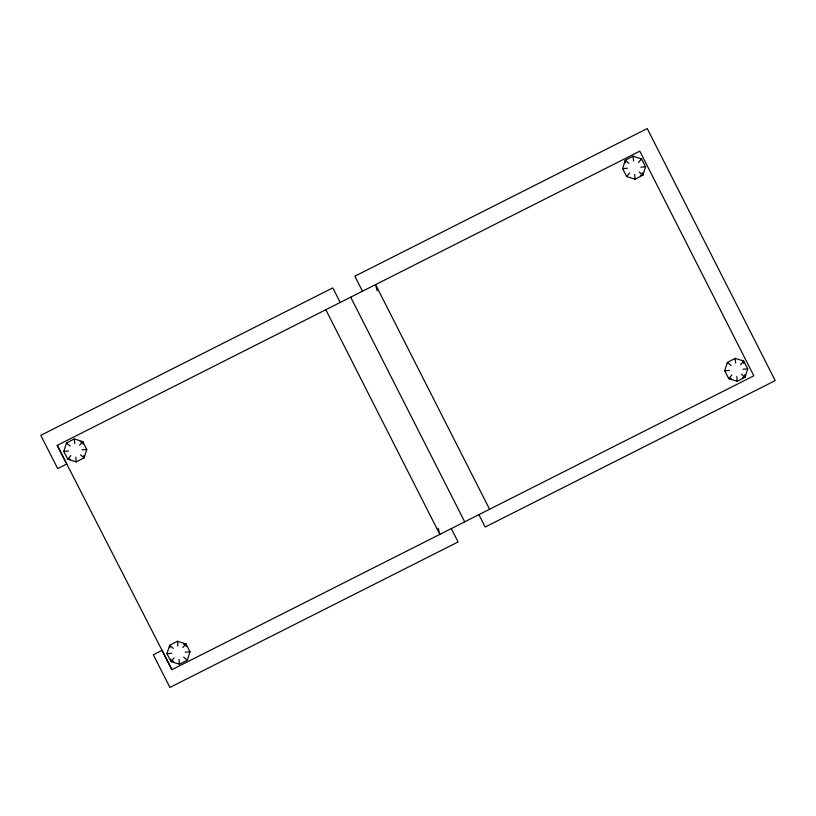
<?xml version="1.0" encoding="UTF-8"?>
<svg xmlns="http://www.w3.org/2000/svg" width="816" height="816" viewBox="0 0 816 816"><rect width="100%" height="100%" fill="white"/><g stroke="black" fill="none" stroke-linecap="round" stroke-linejoin="round"><path stroke-width="1.22" d="M622.598 168.667L625.26 160.262L633.124 156.244L641.529 158.906L645.578 166.77L642.886 175.144L635.052 179.194L626.647 176.531L622.598 168.667L627.331 168.269M86.771 449.463L84.109 457.837L76.245 461.887L67.799 459.224L63.75 451.391L66.453 443.017L74.317 438.937L82.722 441.599L86.771 449.463L82.028 449.861M187.292 660.195L189.995 651.76L185.946 643.926L177.511 641.264L169.646 645.313L166.943 653.687L170.993 661.552L179.428 664.214L187.292 660.195L183.661 657.125M724.7 370.821L727.403 362.416L735.236 358.367L743.672 361.06L747.721 368.863L745.028 377.267L737.195 381.286L728.749 378.655L724.7 370.821L729.443 370.413M629.707 172.89L626.647 176.531M79.652 445.24L82.722 441.599L82.936 444.098M638.459 162.537L641.529 158.906M731.83 375.023L728.749 378.655L731.258 378.44M70.88 455.593L67.799 459.224L70.309 459.01M174.073 657.92L170.993 661.552L170.789 659.053M182.866 647.557L185.946 643.926L186.15 646.435M740.602 364.681L743.672 361.06L743.876 363.559M57.242 445.352L639.805 151.174L753.831 375.819L171.901 669.681L57.242 445.352L66.728 464.049L57.681 468.608L40.8 435.326L332.775 287.885L340.201 302.471M80.223 441.823L82.722 441.599M640.387 175.358L642.886 175.144L642.671 172.645M742.978 369.26L747.721 368.863M742.519 377.482L745.028 377.267L744.814 374.779M183.437 644.14L185.946 643.926M185.242 652.168L189.995 651.76M63.75 451.391L68.503 450.993M645.578 166.77L640.846 167.158M171.697 653.29L166.943 653.687M170.993 661.552L173.502 661.337M727.403 362.416L731.034 365.476M70.084 446.066L66.453 443.017M80.468 454.777L84.109 457.837L83.895 455.338M741.387 374.207L745.028 377.267M169.748 645.405L173.278 648.373M628.901 163.333L625.26 160.262L625.474 162.761M639.254 172.084L642.773 175.052M171.901 669.681L162.047 650.342L153.306 654.758L169.912 687.439L458.072 541.957L451.319 528.625M489.6 509.276L375.574 284.611L377.165 290.761M478.9 514.682L485.183 527.034L775.2 380.613L647.241 128.561L354.858 276.206L362.477 291.23M350.696 297.167L464.722 521.842M325.829 309.723L439.844 534.398L438.263 528.238M736.787 376.564L737.195 381.286M735.236 358.367L735.634 363.089M634.654 174.461L635.052 179.194M177.511 641.264L177.898 645.997M179.03 659.481L179.428 664.214M75.847 457.164L76.245 461.887M633.522 160.966L633.124 156.244M169.646 645.313L169.85 647.812M74.317 438.937L74.715 443.669"/></g></svg>
